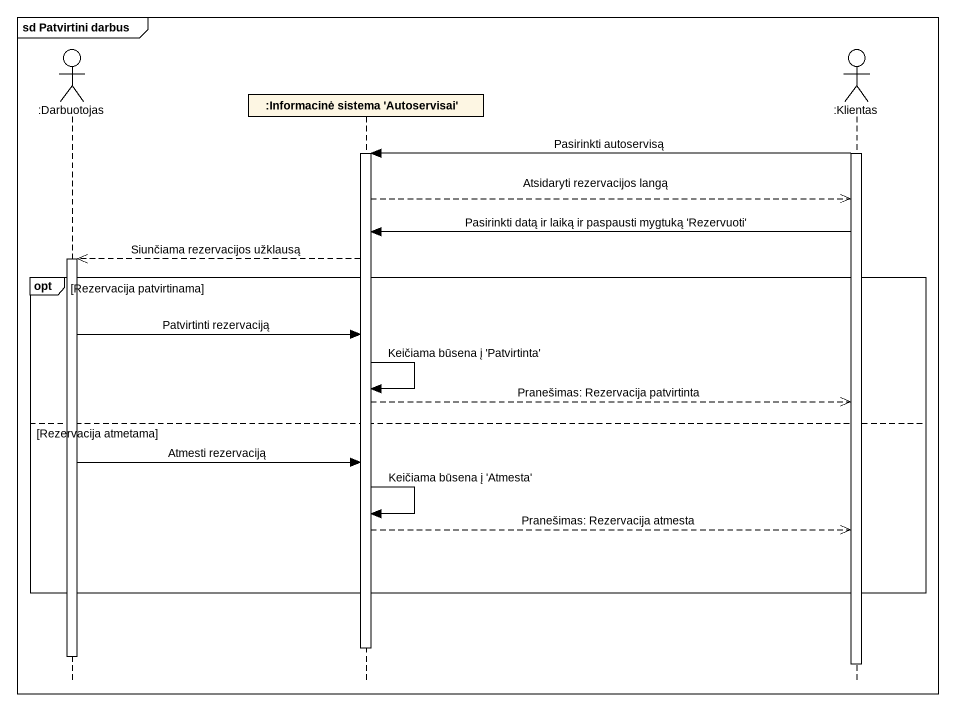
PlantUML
@startuml
mainframe sd Patvirtini darbus
hide footbox
actor ":Darbuotojas" as Darbuotojas
participant ":Informacinė sistema 'Autoservisai'" as Informacinė_sistema
actor ":Klientas" as Klientas

activate Klientas
Klientas -> Informacinė_sistema : Pasirinkti autoservisą
activate Informacinė_sistema
Informacinė_sistema -->> Klientas : Atsidaryti rezervacijos langą
Klientas -> Informacinė_sistema : Pasirinkti datą ir laiką ir paspausti mygtuką 'Rezervuoti'
Informacinė_sistema -->> Darbuotojas : Siunčiama rezervacijos užklausą
activate Darbuotojas
opt Rezervacija patvirtinama
  Darbuotojas -> Informacinė_sistema : Patvirtinti rezervaciją
  Informacinė_sistema -> Informacinė_sistema : Keičiama būsena į 'Patvirtinta'
  Informacinė_sistema -->> Klientas : Pranešimas: Rezervacija patvirtinta
else Rezervacija atmetama
  Darbuotojas -> Informacinė_sistema : Atmesti rezervaciją
  Informacinė_sistema -> Informacinė_sistema : Keičiama būsena į 'Atmesta'
  Informacinė_sistema -->> Klientas : Pranešimas: Rezervacija atmesta
end
deactivate Informacinė_sistema
deactivate Darbuotojas
deactivate Klientas
@enduml
